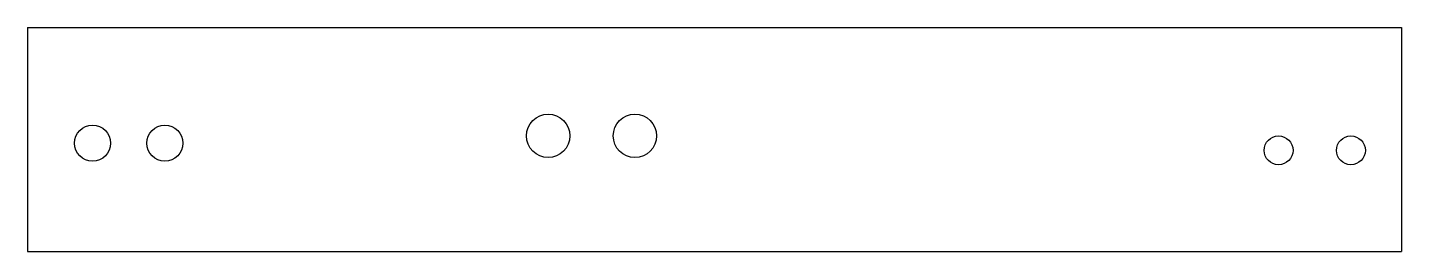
# Model space of a CAD drawing. Header units: millimetres. Extents: x 0 to 190, y 0 to 31.
import ezdxf

# ---------------------------------------------------------------- set-up
doc = ezdxf.new("R2010")
doc.units = ezdxf.units.MM
for name, color, linetype in [('SECTION_Z0p010', 7, 'CONTINUOUS'), ('SECTION_Z12p690', 7, 'CONTINUOUS'), ('SECTION_Z1p350', 7, 'CONTINUOUS'), ('SECTION_Z3p200', 7, 'CONTINUOUS'), ('SECTION_Z4p200', 7, 'CONTINUOUS'), ('SECTION_Z8p700', 7, 'CONTINUOUS')]:
    doc.layers.add(name, color=color, linetype=linetype)

msp = doc.modelspace()

# ---------------------------------------------------------------- linework, layer by layer
at = {"layer": 'SECTION_Z0p010'}
for p, q in [((0, 31, 0.01), (190, 31, 0.01)), ((0, 31, 0.01), (0, 0, 0.01)), ((190, 31, 0.01), (190, 0, 0.01)), ((0, 0, 0.01), (190, 0, 0.01))]:
    msp.add_line(p, q, dxfattribs=at)
at = {"layer": 'SECTION_Z12p690'}
for p, q in [((0, 31, 12.69), (190, 31, 12.69)), ((0, 31, 12.69), (0, 0, 12.69)), ((190, 31, 12.69), (190, 0, 12.69)), ((0, 0, 12.69), (190, 0, 12.69))]:
    msp.add_line(p, q, dxfattribs=at)
for centre, radius in [((72, 16, 12.69), 3), ((84, 16, 12.69), 3), ((9, 15, 12.69), 2.5), ((19, 15, 12.69), 2.5), ((173, 14, 12.69), 2), ((183, 14, 12.69), 2)]:
    msp.add_circle(centre, radius, dxfattribs=at)
at = {"layer": 'SECTION_Z1p350'}
for p, q in [((0, 31, 1.35), (190, 31, 1.35)), ((0, 31, 1.35), (0, 0, 1.35)), ((190, 31, 1.35), (190, 0, 1.35)), ((0, 0, 1.35), (190, 0, 1.35))]:
    msp.add_line(p, q, dxfattribs=at)
at = {"layer": 'SECTION_Z3p200'}
for p, q in [((0, 31, 3.2), (190, 31, 3.2)), ((0, 31, 3.2), (0, 0, 3.2)), ((190, 31, 3.2), (190, 0, 3.2)), ((0, 0, 3.2), (190, 0, 3.2))]:
    msp.add_line(p, q, dxfattribs=at)
for centre in [(72, 16, 3.2), (84, 16, 3.2)]:
    msp.add_circle(centre, 3, dxfattribs=at)
at = {"layer": 'SECTION_Z4p200'}
for p, q in [((0, 31, 4.2), (190, 31, 4.2)), ((0, 31, 4.2), (0, 0, 4.2)), ((190, 31, 4.2), (190, 0, 4.2)), ((0, 0, 4.2), (190, 0, 4.2))]:
    msp.add_line(p, q, dxfattribs=at)
for centre, radius in [((72, 16, 4.2), 3), ((84, 16, 4.2), 3), ((9, 15, 4.2), 2.5), ((19, 15, 4.2), 2.5)]:
    msp.add_circle(centre, radius, dxfattribs=at)
at = {"layer": 'SECTION_Z8p700'}
for p, q in [((0, 31, 8.7), (190, 31, 8.7)), ((0, 31, 8.7), (0, 0, 8.7)), ((190, 31, 8.7), (190, 0, 8.7)), ((0, 0, 8.7), (190, 0, 8.7))]:
    msp.add_line(p, q, dxfattribs=at)
for centre, radius in [((72, 16, 8.7), 3), ((84, 16, 8.7), 3), ((9, 15, 8.7), 2.5), ((19, 15, 8.7), 2.5), ((173, 14, 8.7), 2), ((183, 14, 8.7), 2)]:
    msp.add_circle(centre, radius, dxfattribs=at)

doc.saveas('drawing.dxf')
